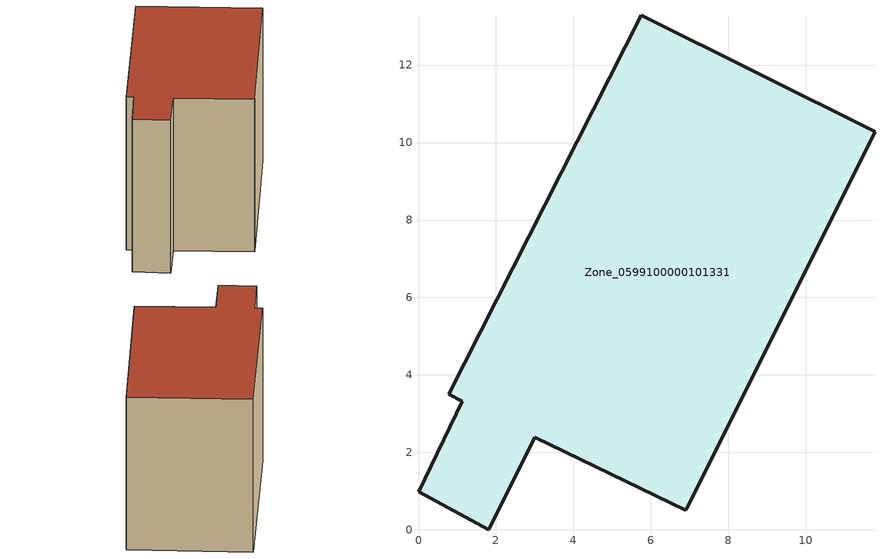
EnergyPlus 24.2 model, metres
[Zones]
Zone_0599100000101331
 floor ground (C_G): 0.78,3.5 5.75,13.29 11.78,10.28 6.92,0.56 6.89,0.51 3,2.39 1.81,0 0,0.98 1.13,3.32 z0
 wall outside (C_F): 5.75,13.29 0.78,3.5 1.13,3.32 0,0.98 1.81,0 3,2.39 6.89,0.51 6.92,0.56 11.78,10.28 5.75,13.29 z0:8.99
 roof outside (C_R): 3,2.39 6.89,0.51 6.92,0.56 11.78,10.28 5.75,13.29 0.78,3.5 1.13,3.32 0,0.98 1.81,0 z8.99
[BUILDING]
Pand.0599100000101331: North Axis=0; Terrain=City; Loads Convergence Tolerance Value=0.04; Temperature Convergence Tolerance Value=0.4; Solar Distribution=FullExterior; Maximum Number of Warmup Days=25; Minimum Number of Warmup Days=1
[Site:Location]
Rotterdam.The.Hague.AP_ZH_NLD Design_Conditions: Latitude=51.96; Longitude=4.45; Time Zone=1; Elevation=-4.5
[SITE:GROUNDTEMPERATURE:BUILDINGSURFACE]
18, 18, 18, 18, 18, 18, 18, 18, 18, 18, 18, 18
[MATERIAL] Thermal Absorptance=0.9; Solar Absorptance=0.7; Visible Absorptance=0.7
Name | Roughness | Thickness | Conductivity | Density | Specific Heat
G.D.1965 | MediumSmooth | 0.15 | 1 | 540 | 1210
F.D.1965 | Rough | 0.3 | 0.857143 | 1920 | 840
R.D.1965 | MediumRough | 0.2 | 0.08 | 1500 | 1000
[CONSTRUCTION]
C_G: G.D.1965
C_F: F.D.1965
C_R: R.D.1965
[ZONE]
Zone_0599100000101331: Type=1; Multiplier=1; Ceiling Height=Autocalculate; Volume=Autocalculate; Floor Area=autocalculate; Part of Total Floor Area=Yes
[ZONEINFILTRATION:DESIGNFLOWRATE]
Infil_Zone_0599100000101331: Zone or ZoneList or Space or SpaceList=Zone_0599100000101331; Schedule=AlwaysOn; Design Flow Rate Calculation Method=Flow/Area; Flow Rate per Floor Area=0.0042; Constant Term Coefficient=1; Temperature Term Coefficient=0; Velocity Term Coefficient=0; Velocity Squared Term Coefficient=0
[HVACTEMPLATE:ZONE:IDEALLOADSAIRSYSTEM]
Zone_0599100000101331: Maximum Heating Supply Air Temperature=50; Minimum Cooling Supply Air Temperature=13; Maximum Heating Supply Air Humidity Ratio=0.0156; Minimum Cooling Supply Air Humidity Ratio=0.0077; Heating Limit=NoLimit; Cooling Limit=NoLimit; Dehumidification Control Type=ConstantSensibleHeatRatio; Cooling Sensible Heat Ratio=0.7; Dehumidification Setpoint=60; Humidification Control Type=None; Humidification Setpoint=30; Outdoor Air Method=None; Outdoor Air Flow Rate per Person=0.00944; Outdoor Air Flow Rate per Zone Floor Area=0; Outdoor Air Flow Rate per Zone=0; Demand Controlled Ventilation Type=None; Outdoor Air Economizer Type=NoEconomizer; Heat Recovery Type=None; Sensible Heat Recovery Effectiveness=0.7; Latent Heat Recovery Effectiveness=0.65
[ZONECONTROL:THERMOSTAT]
ThermostatControl_Zone_0599100000101331: Zone or ZoneList=Zone_0599100000101331; Control Type Schedule=DualSetpointControlType; Control 1=Thermostat_Zone_0599100000101331; Temperature Difference Between Cutout And Setpoint=0
[THERMOSTATSETPOINT:DUALSETPOINT]
Thermostat_Zone_0599100000101331: Heating Setpoint Temperature Schedule=HeatingSetpoint_Zone_0599100000101331; Cooling Setpoint Temperature Schedule=CoolingSetpoint_Zone_0599100000101331
[SCHEDULE:COMPACT]
HeatingSetpoint_Zone_0599100000101331: Through: 12/31, For: AllDays, Until: 24:00, 21
CoolingSetpoint_Zone_0599100000101331: Through: 12/31, For: AllDays, Until: 24:00, 24
DualSetpointControlType: Through: 12/31, For: AllDays, Until: 24:00, 4
AlwaysOn: Through: 12/31, For: AllDays, Until: 24:00, 1
